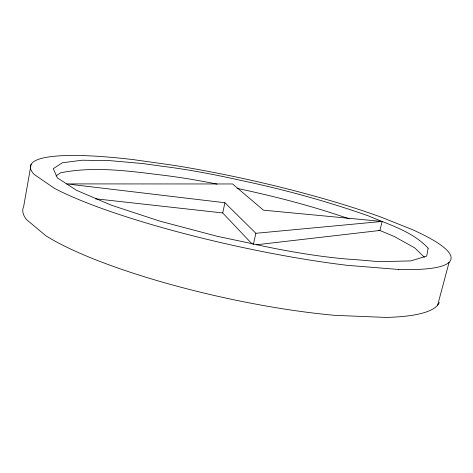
<?xml version="1.0" encoding="UTF-8"?>
<svg xmlns="http://www.w3.org/2000/svg" width="473" height="473" viewBox="0 0 473 473"><rect width="100%" height="100%" fill="white"/><g stroke="black" fill="none" stroke-linecap="round" stroke-linejoin="round"><path stroke-width="0.71" d="M31.112 164.368L23.65 206.618A213.459 43.498 12.5 0 0 26.246 219.348L45.822 235.743A213.459 43.498 12.5 0 0 334.925 315.349L386.045 317.424A213.459 43.498 12.5 0 0 439.293 302.501M252.21 244.086L222.706 212.956L224.929 202.74L66.64 183.902L232.615 183.967L263.437 210.178L382.149 221.453L379.884 230.469L256.135 244.801M253.362 244.446L255.881 233.295L224.929 202.74M437.643 305.162L449.114 262.284M56.051 175.944L60.562 172.799C93.358 166.271 127.06 170.759 159.898 174.839A135.834 21.433 12.4 0 1 217.166 184.115M255.881 233.295L382.149 221.453M378.418 230.345L379.884 230.469L394.186 236.47L414.768 247.923L424.452 257.324M95.286 198.761L222.706 212.956M237.026 188.36C274.943 196.372 312.582 206.11 349.198 218.869M428.154 248.183L426.717 256.059L410.871 260.889L379.677 261.699L357.357 259.778A150.94 24.549 12.7 0 1 247.911 242.755L217.556 236.376L159.691 221.092L111.161 205.128L76.443 190.27L57.334 177.854L53.301 168.619L62.395 162.783L82.036 160.223L109.647 160.613L142.923 163.575L161.66 166.183A136.112 19.961 12.4 0 1 238.871 179.965C282.736 189.147 326.074 200.96 368.349 215.865C389.072 224.764 412.285 231.232 428.154 248.183M398.384 269.45L347.253 265.318A215.345 33.743 12.5 0 1 54.46 188.343L34.216 174.484A215.345 33.743 12.5 0 1 133.439 159.643L174.117 165.379A215.345 33.743 12.5 0 1 380.599 216.936L412.214 229.559A215.345 33.743 12.5 0 1 398.384 269.45"/></g></svg>
